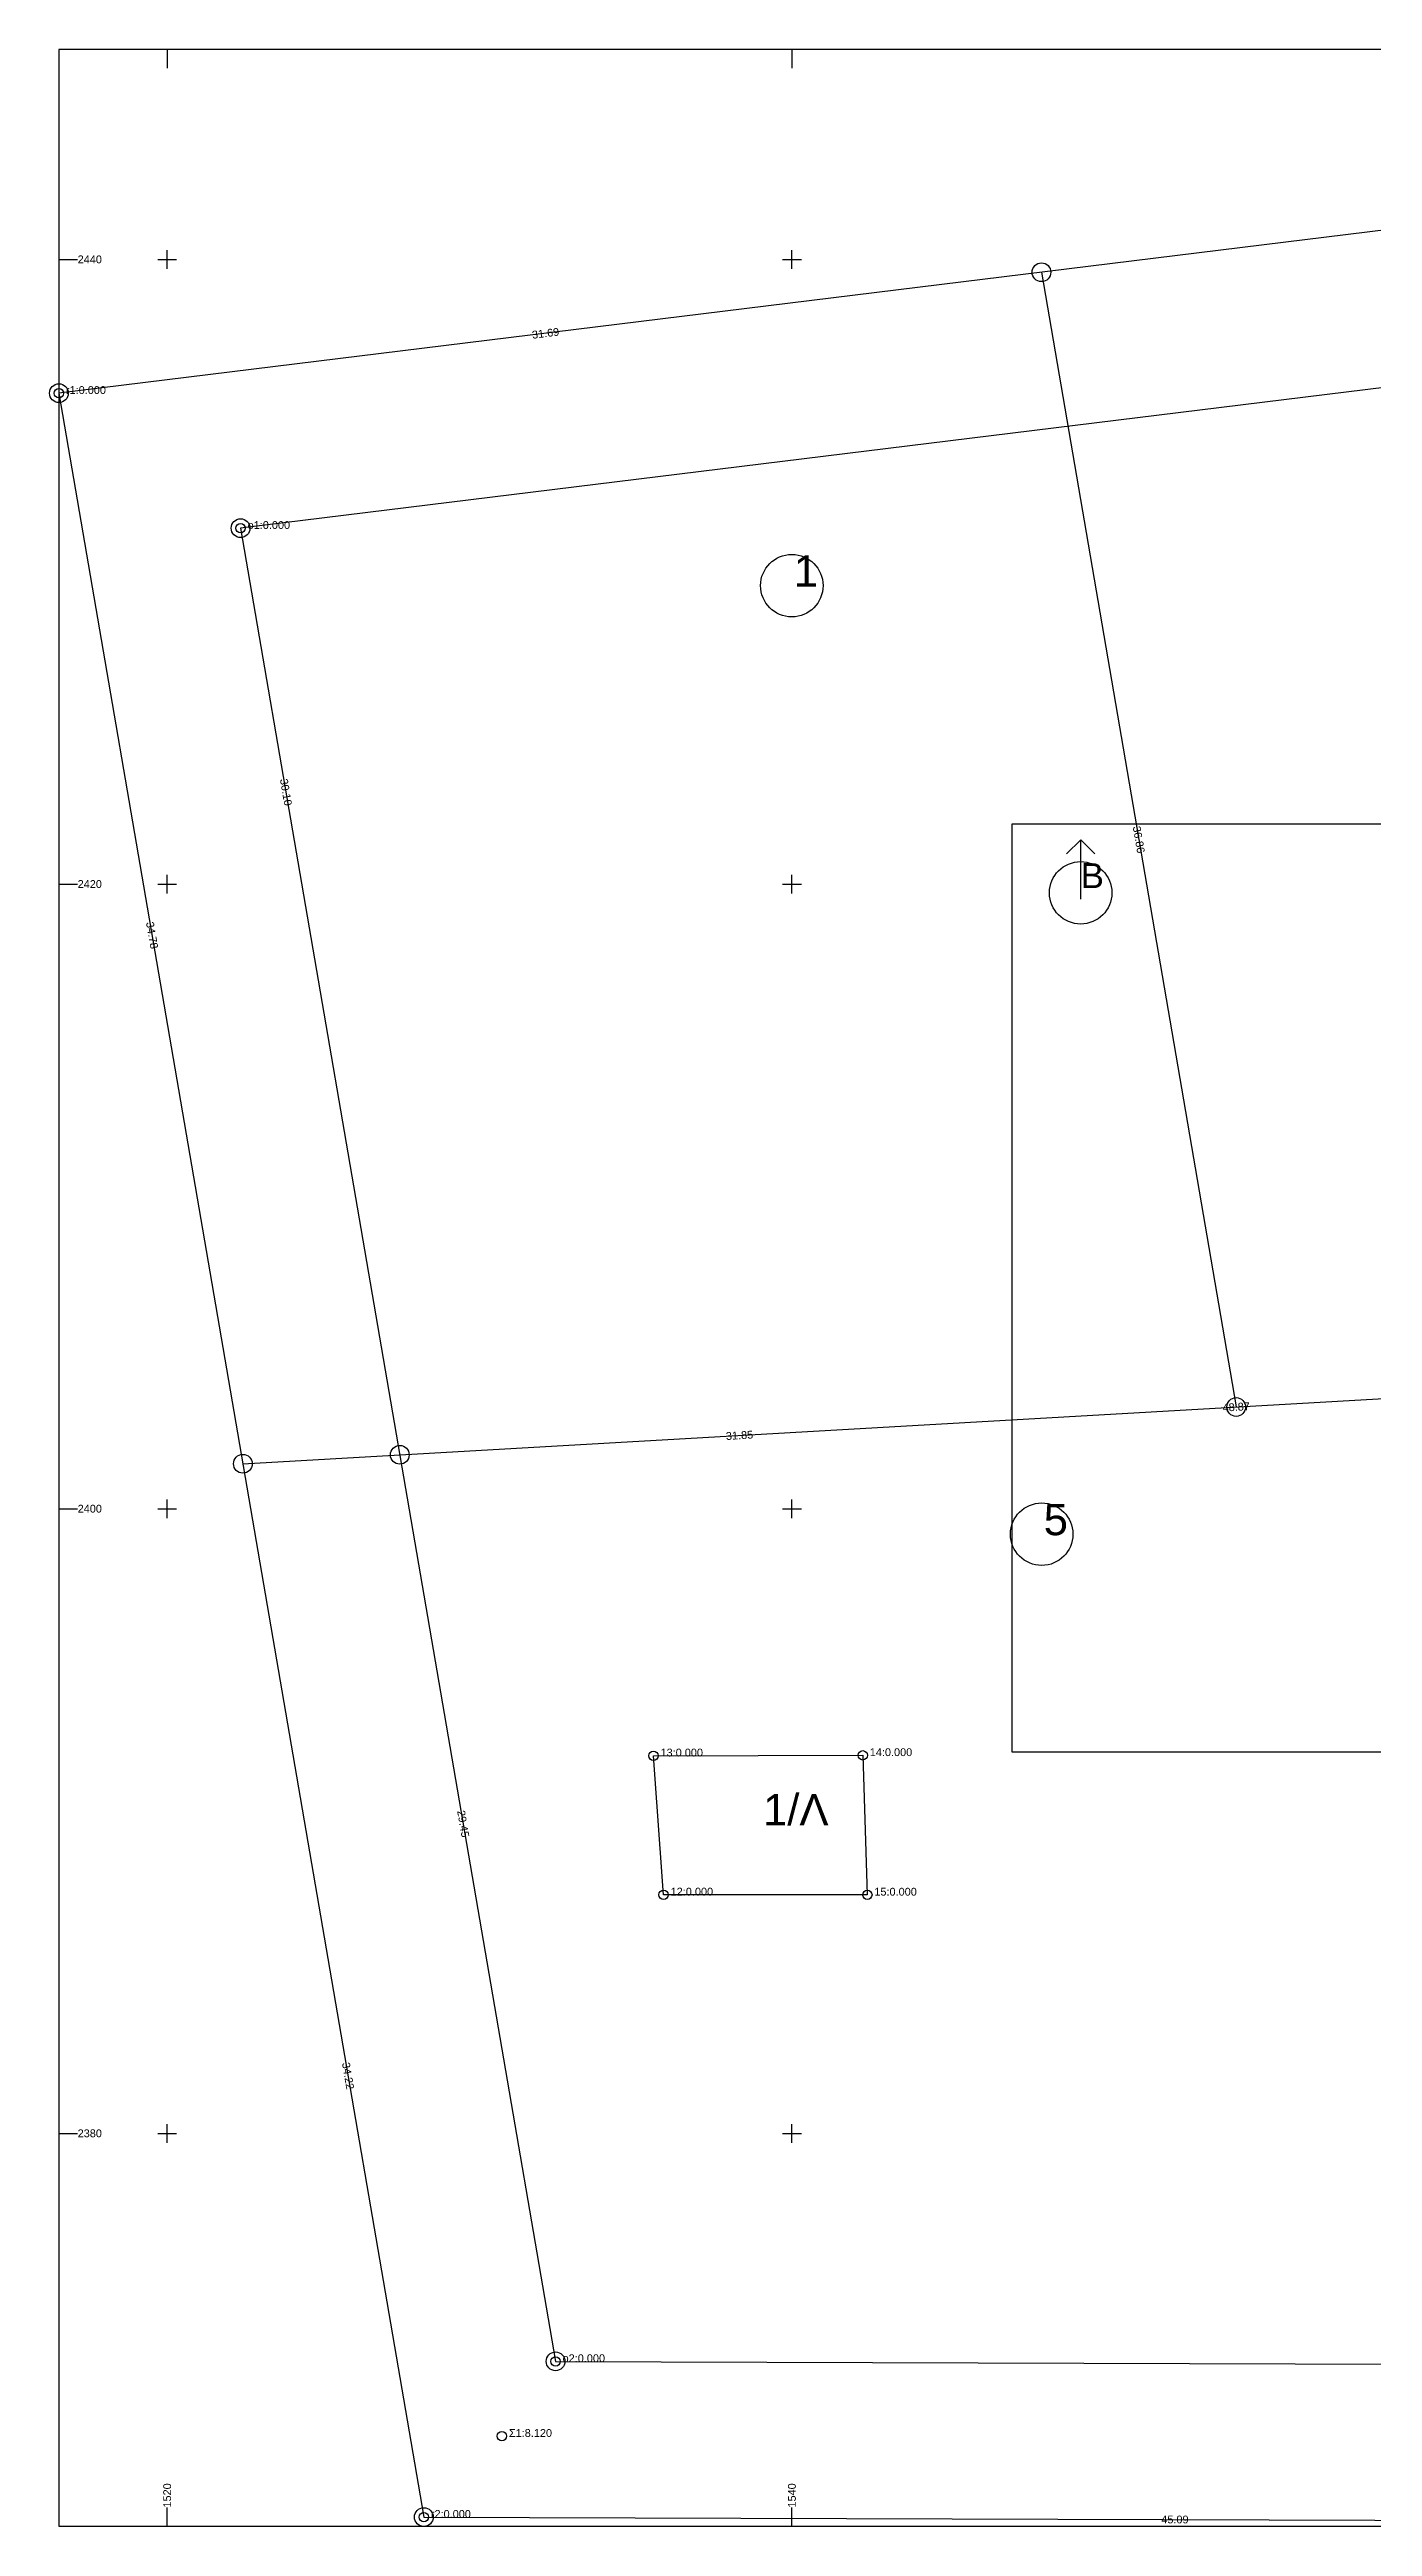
# Model space of a CAD drawing. Header units: metres. Extents: x 1516 to 1668, y 2364 to 2447.
# Drawn here: x 1516.2 to 1558.6, y 2367.4 to 2446.7 of the extents above; entities that cross this region are included whole.
import ezdxf

# ---------------------------------------------------------------- set-up
doc = ezdxf.new("R2010")
doc.units = ezdxf.units.M
doc.layers.get('0').update_dxf_attribs({"linetype": 'CONTINUOUS'})
doc.styles.get("Standard").update_dxf_attribs({"font": 'arial.ttf'})

# ---------------------------------------------------------------- blocks, each defined once
blk = doc.blocks.new('NORTH_ARROW')
at = {"color": 8}
for p, q in [((0, 1.7), (-0.45, 1.25)), ((0, -0.2), (0, 1.7)), ((0, 1.7), (0.45, 1.25))]:
    blk.add_line(p, q, dxfattribs=at)
blk.add_circle((0, 0), 1, dxfattribs=at)
blk.add_text('B', height=0.8, dxfattribs=at).set_placement((0, 0.15))

msp = doc.modelspace()

# ---------------------------------------------------------------- linework, layer by layer
for p, q in [((1520, 2446.721), (1520, 2446.121)), ((1540, 2446.721), (1540, 2446.121)), ((1520, 2439.7), (1520, 2440.3)), ((1540, 2439.7), (1540, 2440.3)), ((1516.533, 2440), (1517.133, 2440)), ((1519.7, 2440), (1520.3, 2440)), ((1539.7, 2440), (1540.3, 2440)), ((1516.533, 2420), (1517.133, 2420)), ((1519.7, 2420), (1520.3, 2420)), ((1520, 2419.7), (1520, 2420.3)), ((1539.7, 2420), (1540.3, 2420)), ((1540, 2419.7), (1540, 2420.3)), ((1516.533, 2400), (1517.133, 2400)), ((1519.7, 2400), (1520.3, 2400)), ((1520, 2399.7), (1520, 2400.3)), ((1539.7, 2400), (1540.3, 2400)), ((1540, 2399.7), (1540, 2400.3)), ((1516.533, 2380), (1517.133, 2380)), ((1519.7, 2380), (1520.3, 2380)), ((1520, 2379.7), (1520, 2380.3)), ((1539.7, 2380), (1540.3, 2380)), ((1540, 2379.7), (1540, 2380.3)), ((1520, 2367.42), (1520, 2368.02)), ((1540, 2367.42), (1540, 2368.02))]:
    msp.add_line(p, q)
at = {"color": 7}
msp.add_line((1522.422, 2401.44), (1612.82, 2406.608), dxfattribs=at)
at = {"color": 3}
msp.add_lwpolyline([(1516.533, 2435.718), (1528.215, 2367.715), (1619.551, 2367.42), (1605.929, 2446.721), (1516.533, 2435.718)], dxfattribs=at)
at = {"color": 1}
msp.add_lwpolyline([(1522.349, 2431.396), (1532.432, 2372.701), (1613.616, 2372.439), (1601.809, 2441.176), (1522.349, 2431.396)], dxfattribs=at)
at = {"color": 7}
msp.add_lwpolyline([(1535.891, 2387.64), (1535.566, 2392.093), (1542.265, 2392.105), (1542.412, 2387.638), (1535.891, 2387.64)], dxfattribs=at)
for centre, radius in [((1547.986, 2439.589), 0.3), ((1547.986, 2439.589), 0.3), ((1547.986, 2439.589), 0.3), ((1516.533, 2435.718), 0.3), ((1516.533, 2435.718), 0.3), ((1516.533, 2435.718), 0.15), ((1522.349, 2431.396), 0.3), ((1522.349, 2431.396), 0.15), ((1539.995, 2429.557), 1), ((1522.422, 2401.44), 0.3), ((1522.422, 2401.44), 0.3), ((1522.422, 2401.44), 0.3), ((1522.422, 2401.44), 0.3), ((1527.446, 2401.727), 0.3), ((1527.446, 2401.727), 0.3), ((1547.995, 2399.185), 1), ((1535.566, 2392.093), 0.15), ((1542.265, 2392.105), 0.15), ((1535.891, 2387.64), 0.15), ((1542.412, 2387.638), 0.15), ((1532.432, 2372.701), 0.3), ((1532.432, 2372.701), 0.15), ((1530.713, 2370.307, 8.12), 0.15), ((1528.215, 2367.715), 0.3), ((1528.215, 2367.715), 0.3), ((1528.215, 2367.715), 0.15)]:
    msp.add_circle(centre, radius, dxfattribs=at)

# ---------------------------------------------------------------- block references
msp.add_blockref('NORTH_ARROW', (1549.242, 2419.72))

# ---------------------------------------------------------------- texts
for s, p in [('1', (1540.057, 2429.525)), ('5', (1548.058, 2399.153)), ('1/Λ ', (1539.073, 2389.865))]:
    msp.add_text(s, height=1, dxfattribs=at).set_placement(p)
at = {"char_height": 0.25, "width": 1, "attachment_point": 4}
for s, insert in [('2440', (1517.133, 2440)), ('2420', (1517.133, 2420)), ('2400', (1517.133, 2400)), ('2380', (1517.133, 2380))]:
    msp.add_mtext(s, dxfattribs=dict(at, insert=insert))
at = {"color": 7, "char_height": 0.25, "width": 1, "attachment_point": 1}
for s, insert in [('r1:0.000', (1516.758, 2435.943)), ('o1:0.000', (1522.574, 2431.621)), ('13:0.000', (1535.792, 2392.318)), ('14:0.000', (1542.49, 2392.33)), ('12:0.000', (1536.116, 2387.865)), ('15:0.000', (1542.637, 2387.863)), ('o2:0.000', (1532.657, 2372.926)), ('Σ1:8.120', (1530.938, 2370.532, 8.12)), ('r2:0.000', (1528.44, 2367.94))]:
    msp.add_mtext(s, dxfattribs=dict(at, insert=insert))
at = {"char_height": 0.25, "width": 1, "attachment_point": 4, "rotation": 90}
for s, insert in [('1520', (1520, 2368.02)), ('1540', (1540, 2368.02))]:
    msp.add_mtext(s, dxfattribs=dict(at, insert=insert))

# ---------------------------------------------------------------- next in the draw order: wipeouts: each hides what was drawn before it
for points in [[(1531.979, 2437.743), (1533.408, 2437.919), (1533.383, 2438.12), (1531.954, 2437.944)], [(1523.903, 2423.082), (1524.147, 2421.662), (1524.347, 2421.697), (1524.103, 2423.116)], [(1519.616, 2418.501), (1519.86, 2417.082), (1520.06, 2417.116), (1519.816, 2418.536)], [(1554.093, 2403.374), (1555.531, 2403.457), (1555.519, 2403.659), (1554.081, 2403.577)], [(1538.194, 2402.465), (1539.632, 2402.548), (1539.62, 2402.75), (1538.182, 2402.668)], [(1529.577, 2390.05), (1529.821, 2388.631), (1530.021, 2388.665), (1529.777, 2390.084)], [(1525.89, 2381.981), (1526.134, 2380.562), (1526.334, 2380.596), (1526.09, 2382.016)], [(1552.139, 2367.761), (1553.579, 2367.756), (1553.58, 2367.959), (1552.14, 2367.964)]]:
    msp.add_wipeout(points)

# ---------------------------------------------------------------- next in the draw order: linework, layer by layer
at = {"color": 7}
msp.add_line((1547.986, 2439.589), (1554.22, 2403.258), dxfattribs=at)
msp.add_circle((1554.22, 2403.258), 0.3, dxfattribs=at)
msp.add_circle((1554.22, 2403.258), 0.3, dxfattribs=at)
msp.add_circle((1554.22, 2403.258), 0.3, dxfattribs=at)

# ---------------------------------------------------------------- next in the draw order: texts
at = {"color": 7, "char_height": 0.25, "width": 1, "attachment_point": 5}
for s, insert, rotation in [('31.69', (1532.113, 2437.635), 7), ('30.10', (1523.802, 2422.943), 279.7), ('34.78', (1519.515, 2418.362), 279.7), ('48.87', (1554.22, 2403.258), 3.3), ('31.85', (1538.321, 2402.349), 3.3), ('29.45', (1529.476, 2389.911), 279.7), ('34.22', (1525.789, 2381.842), 279.7), ('45.09', (1552.259, 2367.637), 359.8)]:
    msp.add_mtext(s, dxfattribs=dict(at, insert=insert, rotation=rotation))

# ---------------------------------------------------------------- next in the draw order: wipeouts: each hides what was drawn before it
msp.add_wipeout([(1551.205, 2421.562), (1551.448, 2420.143), (1551.648, 2420.178), (1551.404, 2421.597)])

# ---------------------------------------------------------------- next in the draw order: linework, layer by layer
at = {"color": 8}
for points in [[(1516.533, 2367.42), (1619.551, 2367.42), (1619.551, 2446.721), (1516.533, 2446.721)], [(1547.042, 2392.22), (1589.042, 2392.22), (1589.042, 2421.92), (1547.042, 2421.92)]]:
    msp.add_lwpolyline(points, close=True, dxfattribs=at)

# ---------------------------------------------------------------- next in the draw order: texts
at = {"color": 7, "insert": (1551.103, 2421.423), "char_height": 0.25, "width": 1, "attachment_point": 5, "rotation": 279.7}
msp.add_mtext('36.86', dxfattribs=at)

doc.saveas('drawing.dxf')
